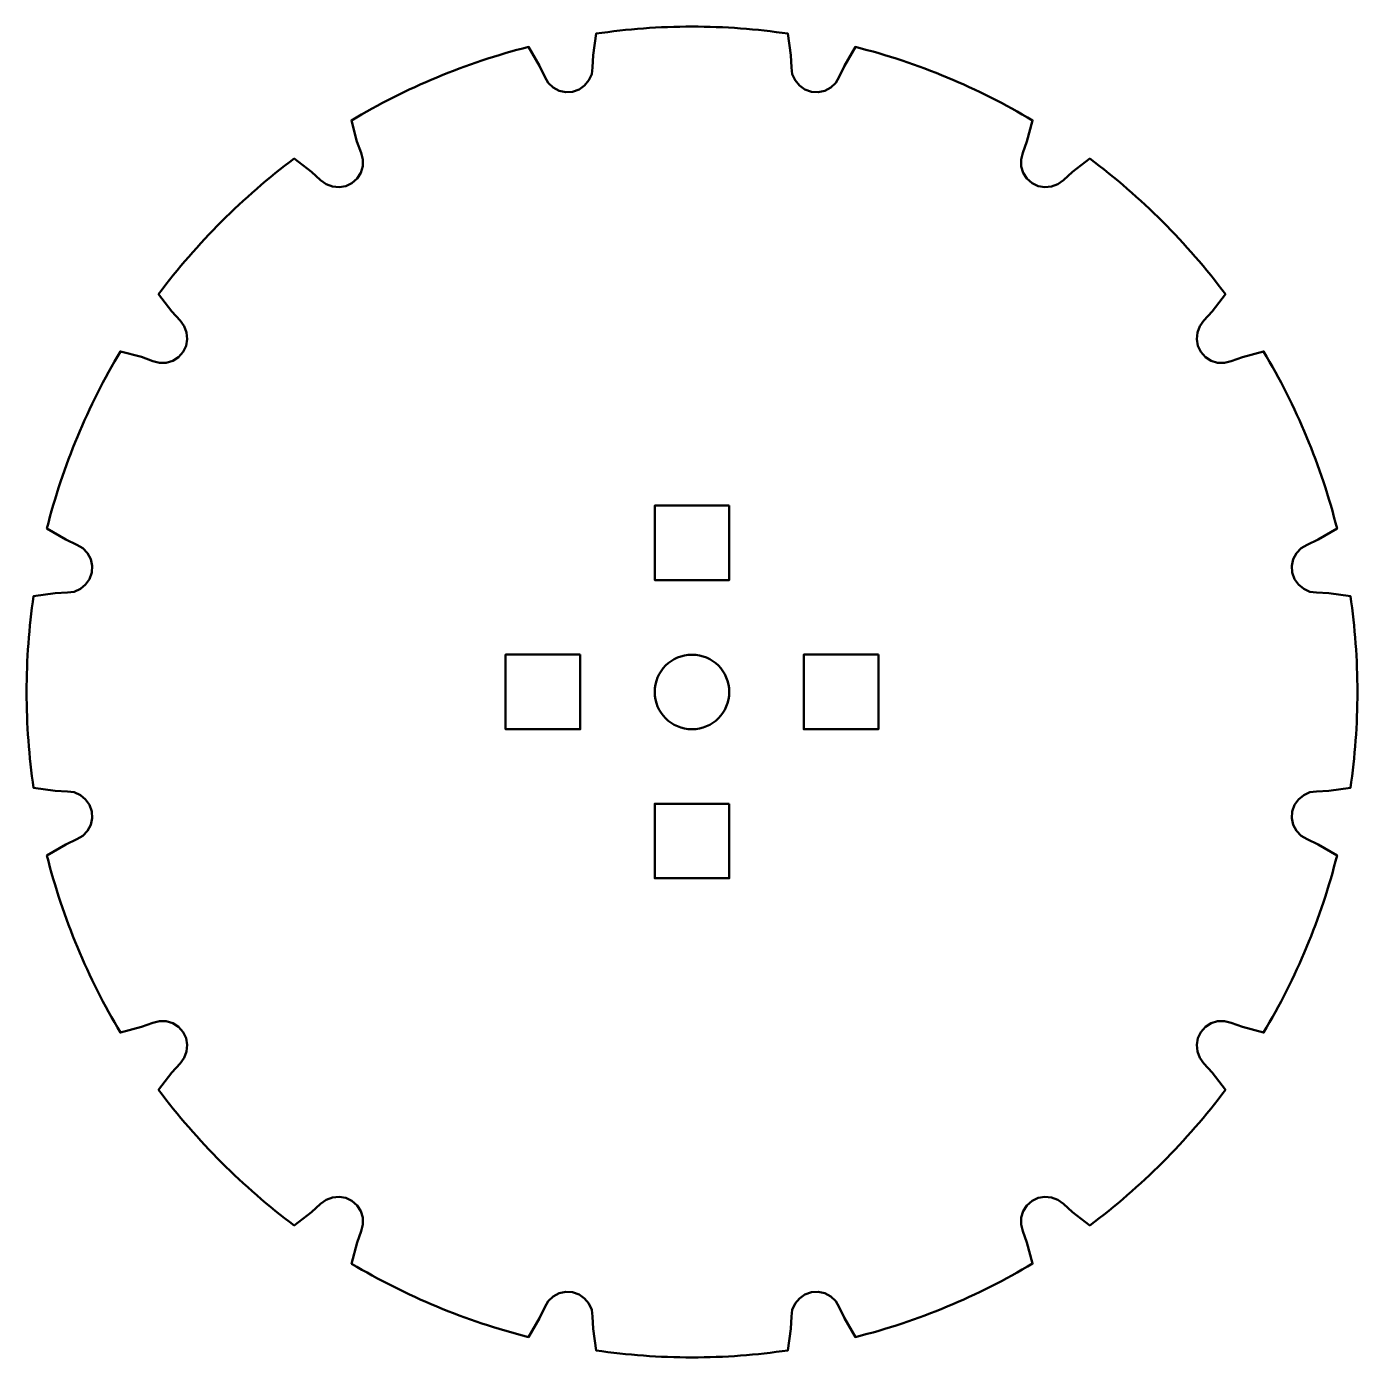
# Model space of a CAD drawing. Header units: inches. Extents: x 1117 to 1992, y -2324 to -585.
# Drawn here: x 1564 to 1617.5, y -950.3 to -896.8 of the extents above; entities that cross this region are included whole.
import ezdxf

# ---------------------------------------------------------------- set-up
doc = ezdxf.new("R2010")
doc.units = ezdxf.units.IN
doc.header["$MEASUREMENT"] = 0
doc.layers.add('Layer 1', color=7, linetype='Continuous')

msp = doc.modelspace()

# ---------------------------------------------------------------- linework, layer by layer
at = {"layer": 'Layer 1', "color": 98, "lineweight": 50, "true_color": 0x010202}
for points in [[(1592.247, -916.063), (1592.247, -919.064), (1589.248, -919.064), (1589.248, -916.063), (1592.247, -916.063)], [(1586.248, -922.063), (1586.248, -925.063), (1583.248, -925.063), (1583.248, -922.063), (1586.248, -922.063)], [(1598.248, -922.063), (1598.248, -925.063), (1595.247, -925.063), (1595.247, -922.063), (1598.248, -922.063)], [(1592.247, -928.063), (1592.247, -931.063), (1589.248, -931.063), (1589.248, -928.063), (1592.247, -928.063)]]:
    msp.add_lwpolyline(points, dxfattribs=at)
for points, knots in [([(1585.942, -899.411), (1585.942, -899.411), (1585.67, -899.428), (1585.67, -899.428), (1585.67, -899.428), (1585.402, -899.369), (1585.402, -899.369), (1585.402, -899.369), (1585.161, -899.24), (1585.161, -899.24), (1585.161, -899.24), (1584.962, -899.05), (1584.962, -899.05), (1584.962, -899.05), (1584.824, -898.813), (1584.824, -898.813), (1584.824, -898.813), (1584.613, -898.368), (1584.613, -898.368), (1584.613, -898.368), (1584.173, -897.607), (1584.173, -897.607), (1581.631, -898.248), (1579.235, -899.255), (1577.04, -900.566), (1577.04, -900.566), (1577.266, -901.411), (1577.266, -901.411), (1577.266, -901.411), (1577.432, -901.875), (1577.432, -901.875), (1577.432, -901.875), (1577.503, -902.14), (1577.503, -902.14), (1577.503, -902.14), (1577.496, -902.413), (1577.496, -902.413), (1577.496, -902.413), (1577.417, -902.675), (1577.417, -902.675), (1577.417, -902.675), (1577.269, -902.906), (1577.269, -902.906), (1577.269, -902.906), (1577.064, -903.088), (1577.064, -903.088), (1577.064, -903.088), (1576.818, -903.208), (1576.818, -903.208), (1576.818, -903.208), (1576.548, -903.256), (1576.548, -903.256), (1576.548, -903.256), (1576.275, -903.23), (1576.275, -903.23), (1576.275, -903.23), (1576.02, -903.13), (1576.02, -903.13), (1576.02, -903.13), (1575.801, -902.965), (1575.801, -902.965), (1575.801, -902.965), (1575.436, -902.634), (1575.436, -902.634), (1575.436, -902.634), (1574.741, -902.1), (1574.741, -902.1), (1572.669, -903.648), (1570.828, -905.488), (1569.281, -907.56), (1569.281, -907.56), (1569.815, -908.256), (1569.815, -908.256), (1569.815, -908.256), (1570.145, -908.621), (1570.145, -908.621), (1570.145, -908.621), (1570.311, -908.84), (1570.311, -908.84), (1570.311, -908.84), (1570.411, -909.095), (1570.411, -909.095), (1570.411, -909.095), (1570.437, -909.368), (1570.437, -909.368), (1570.437, -909.368), (1570.389, -909.638), (1570.389, -909.638), (1570.389, -909.638), (1570.269, -909.883), (1570.269, -909.883), (1570.269, -909.883), (1570.087, -910.088), (1570.087, -910.088), (1570.087, -910.088), (1569.856, -910.237), (1569.856, -910.237), (1569.856, -910.237), (1569.594, -910.316), (1569.594, -910.316), (1569.594, -910.316), (1569.321, -910.322), (1569.321, -910.322), (1569.321, -910.322), (1569.055, -910.252), (1569.055, -910.252), (1569.055, -910.252), (1568.592, -910.086), (1568.592, -910.086), (1568.592, -910.086), (1567.747, -909.86), (1567.747, -909.86), (1566.436, -912.055), (1565.43, -914.451), (1564.788, -916.993), (1564.788, -916.993), (1565.549, -917.433), (1565.549, -917.433), (1565.549, -917.433), (1565.994, -917.644), (1565.994, -917.644), (1565.994, -917.644), (1566.231, -917.782), (1566.231, -917.782), (1566.231, -917.782), (1566.421, -917.98), (1566.421, -917.98), (1566.421, -917.98), (1566.55, -918.222), (1566.55, -918.222), (1566.55, -918.222), (1566.609, -918.49), (1566.609, -918.49), (1566.609, -918.49), (1566.592, -918.763), (1566.592, -918.763), (1566.592, -918.763), (1566.503, -919.021), (1566.503, -919.021), (1566.503, -919.021), (1566.346, -919.246), (1566.346, -919.246), (1566.346, -919.246), (1566.134, -919.42), (1566.134, -919.42), (1566.134, -919.42), (1565.883, -919.53), (1565.883, -919.53), (1565.883, -919.53), (1565.612, -919.567), (1565.612, -919.567), (1565.612, -919.567), (1565.119, -919.592), (1565.119, -919.592), (1565.119, -919.592), (1564.253, -919.705), (1564.253, -919.705), (1564.07, -920.967), (1563.972, -922.256), (1563.972, -923.567), (1563.972, -924.879), (1564.07, -926.167), (1564.253, -927.428), (1564.253, -927.428), (1565.119, -927.542), (1565.119, -927.542), (1565.119, -927.542), (1565.612, -927.565), (1565.612, -927.565), (1565.612, -927.565), (1565.883, -927.603), (1565.883, -927.603), (1565.883, -927.603), (1566.134, -927.714), (1566.134, -927.714), (1566.134, -927.714), (1566.346, -927.887), (1566.346, -927.887), (1566.346, -927.887), (1566.503, -928.112), (1566.503, -928.112), (1566.503, -928.112), (1566.592, -928.37), (1566.592, -928.37), (1566.592, -928.37), (1566.609, -928.644), (1566.609, -928.644), (1566.609, -928.644), (1566.55, -928.912), (1566.55, -928.912), (1566.55, -928.912), (1566.421, -929.153), (1566.421, -929.153), (1566.421, -929.153), (1566.231, -929.352), (1566.231, -929.352), (1566.231, -929.352), (1565.994, -929.49), (1565.994, -929.49), (1565.994, -929.49), (1565.549, -929.701), (1565.549, -929.701), (1565.549, -929.701), (1564.788, -930.141), (1564.788, -930.141), (1565.429, -932.683), (1566.436, -935.08), (1567.746, -937.273), (1567.746, -937.273), (1568.592, -937.047), (1568.592, -937.047), (1568.592, -937.047), (1569.055, -936.881), (1569.055, -936.881), (1569.055, -936.881), (1569.321, -936.812), (1569.321, -936.812), (1569.321, -936.812), (1569.594, -936.817), (1569.594, -936.817), (1569.594, -936.817), (1569.856, -936.897), (1569.856, -936.897), (1569.856, -936.897), (1570.087, -937.045), (1570.087, -937.045), (1570.087, -937.045), (1570.269, -937.25), (1570.269, -937.25), (1570.269, -937.25), (1570.389, -937.496), (1570.389, -937.496), (1570.389, -937.496), (1570.437, -937.766), (1570.437, -937.766), (1570.437, -937.766), (1570.411, -938.039), (1570.411, -938.039), (1570.411, -938.039), (1570.311, -938.294), (1570.311, -938.294), (1570.311, -938.294), (1570.145, -938.512), (1570.145, -938.512), (1570.145, -938.512), (1569.815, -938.878), (1569.815, -938.878), (1569.815, -938.878), (1569.281, -939.573), (1569.281, -939.573), (1570.828, -941.646), (1572.669, -943.486), (1574.741, -945.034), (1574.741, -945.034), (1575.436, -944.5), (1575.436, -944.5), (1575.436, -944.5), (1575.801, -944.169), (1575.801, -944.169), (1575.801, -944.169), (1576.02, -944.004), (1576.02, -944.004), (1576.02, -944.004), (1576.276, -943.904), (1576.276, -943.904), (1576.276, -943.904), (1576.548, -943.877), (1576.548, -943.877), (1576.548, -943.877), (1576.818, -943.925), (1576.818, -943.925), (1576.818, -943.925), (1577.064, -944.045), (1577.064, -944.045), (1577.064, -944.045), (1577.269, -944.228), (1577.269, -944.228), (1577.269, -944.228), (1577.417, -944.458), (1577.417, -944.458), (1577.417, -944.458), (1577.496, -944.72), (1577.496, -944.72), (1577.496, -944.72), (1577.503, -944.994), (1577.503, -944.994), (1577.503, -944.994), (1577.433, -945.259), (1577.433, -945.259), (1577.433, -945.259), (1577.267, -945.722), (1577.267, -945.722), (1577.267, -945.722), (1577.051, -946.573), (1577.051, -946.573), (1579.239, -947.879), (1581.629, -948.883), (1584.163, -949.524), (1584.163, -949.524), (1584.613, -948.766), (1584.613, -948.766), (1584.613, -948.766), (1584.825, -948.319), (1584.825, -948.319), (1584.825, -948.319), (1584.963, -948.083), (1584.963, -948.083), (1584.963, -948.083), (1585.161, -947.893), (1585.161, -947.893), (1585.161, -947.893), (1585.402, -947.764), (1585.402, -947.764), (1585.402, -947.764), (1585.67, -947.705), (1585.67, -947.705), (1585.67, -947.705), (1585.943, -947.722), (1585.943, -947.722), (1585.943, -947.722), (1586.202, -947.812), (1586.202, -947.812), (1586.202, -947.812), (1586.427, -947.968), (1586.427, -947.968), (1586.427, -947.968), (1586.601, -948.181), (1586.601, -948.181), (1586.601, -948.181), (1586.711, -948.432), (1586.711, -948.432), (1586.711, -948.432), (1586.748, -948.703), (1586.748, -948.703), (1586.748, -948.703), (1586.773, -949.196), (1586.773, -949.196), (1586.773, -949.196), (1586.886, -950.062), (1586.886, -950.062), (1588.147, -950.244), (1589.436, -950.343), (1590.747, -950.343), (1592.059, -950.343), (1593.347, -950.244), (1594.609, -950.061), (1594.609, -950.061), (1594.723, -949.196), (1594.723, -949.196), (1594.723, -949.196), (1594.746, -948.703), (1594.746, -948.703), (1594.746, -948.703), (1594.784, -948.432), (1594.784, -948.432), (1594.784, -948.432), (1594.895, -948.181), (1594.895, -948.181), (1594.895, -948.181), (1595.069, -947.968), (1595.069, -947.968), (1595.069, -947.968), (1595.292, -947.812), (1595.292, -947.812), (1595.292, -947.812), (1595.551, -947.722), (1595.551, -947.722), (1595.551, -947.722), (1595.825, -947.705), (1595.825, -947.705), (1595.825, -947.705), (1596.093, -947.764), (1596.093, -947.764), (1596.093, -947.764), (1596.334, -947.893), (1596.334, -947.893), (1596.334, -947.893), (1596.533, -948.083), (1596.533, -948.083), (1596.533, -948.083), (1596.671, -948.319), (1596.671, -948.319), (1596.671, -948.319), (1596.882, -948.766), (1596.882, -948.766), (1596.882, -948.766), (1597.322, -949.526), (1597.322, -949.526), (1599.864, -948.885), (1602.26, -947.878), (1604.454, -946.568), (1604.454, -946.568), (1604.228, -945.722), (1604.228, -945.722), (1604.228, -945.722), (1604.061, -945.258), (1604.061, -945.258), (1604.061, -945.258), (1603.993, -944.993), (1603.993, -944.993), (1603.993, -944.993), (1603.998, -944.719), (1603.998, -944.719), (1603.998, -944.719), (1604.078, -944.458), (1604.078, -944.458), (1604.078, -944.458), (1604.226, -944.227), (1604.226, -944.227), (1604.226, -944.227), (1604.431, -944.045), (1604.431, -944.045), (1604.431, -944.045), (1604.677, -943.924), (1604.677, -943.924), (1604.677, -943.924), (1604.947, -943.877), (1604.947, -943.877), (1604.947, -943.877), (1605.22, -943.904), (1605.22, -943.904), (1605.22, -943.904), (1605.474, -944.003), (1605.474, -944.003), (1605.474, -944.003), (1605.693, -944.169), (1605.693, -944.169), (1605.693, -944.169), (1606.058, -944.499), (1606.058, -944.499), (1606.058, -944.499), (1606.753, -945.033), (1606.753, -945.033), (1608.825, -943.485), (1610.666, -941.645), (1612.214, -939.573), (1612.214, -939.573), (1611.681, -938.878), (1611.681, -938.878), (1611.681, -938.878), (1611.35, -938.512), (1611.35, -938.512), (1611.35, -938.512), (1611.185, -938.294), (1611.185, -938.294), (1611.185, -938.294), (1611.085, -938.039), (1611.085, -938.039), (1611.085, -938.039), (1611.058, -937.766), (1611.058, -937.766), (1611.058, -937.766), (1611.106, -937.496), (1611.106, -937.496), (1611.106, -937.496), (1611.226, -937.25), (1611.226, -937.25), (1611.226, -937.25), (1611.408, -937.045), (1611.408, -937.045), (1611.408, -937.045), (1611.639, -936.897), (1611.639, -936.897), (1611.639, -936.897), (1611.901, -936.817), (1611.901, -936.817), (1611.901, -936.817), (1612.174, -936.812), (1612.174, -936.812), (1612.174, -936.812), (1612.439, -936.881), (1612.439, -936.881), (1612.439, -936.881), (1612.903, -937.047), (1612.903, -937.047), (1612.903, -937.047), (1613.748, -937.273), (1613.748, -937.273), (1615.059, -935.079), (1616.065, -932.683), (1616.707, -930.14), (1616.707, -930.14), (1615.946, -929.701), (1615.946, -929.701), (1615.946, -929.701), (1615.5, -929.49), (1615.5, -929.49), (1615.5, -929.49), (1615.264, -929.352), (1615.264, -929.352), (1615.264, -929.352), (1615.075, -929.153), (1615.075, -929.153), (1615.075, -929.153), (1614.946, -928.912), (1614.946, -928.912), (1614.946, -928.912), (1614.887, -928.644), (1614.887, -928.644), (1614.887, -928.644), (1614.903, -928.37), (1614.903, -928.37), (1614.903, -928.37), (1614.993, -928.112), (1614.993, -928.112), (1614.993, -928.112), (1615.15, -927.887), (1615.15, -927.887), (1615.15, -927.887), (1615.362, -927.714), (1615.362, -927.714), (1615.362, -927.714), (1615.613, -927.604), (1615.613, -927.604), (1615.613, -927.604), (1615.884, -927.566), (1615.884, -927.566), (1615.884, -927.566), (1616.377, -927.542), (1616.377, -927.542), (1616.377, -927.542), (1617.243, -927.429), (1617.243, -927.429), (1617.424, -926.167), (1617.524, -924.879), (1617.524, -923.567), (1617.524, -922.256), (1617.424, -920.967), (1617.243, -919.706), (1617.243, -919.706), (1616.377, -919.593), (1616.377, -919.593), (1616.377, -919.593), (1615.884, -919.568), (1615.884, -919.568), (1615.884, -919.568), (1615.613, -919.531), (1615.613, -919.531), (1615.613, -919.531), (1615.362, -919.421), (1615.362, -919.421), (1615.362, -919.421), (1615.15, -919.247), (1615.15, -919.247), (1615.15, -919.247), (1614.993, -919.022), (1614.993, -919.022), (1614.993, -919.022), (1614.903, -918.763), (1614.903, -918.763), (1614.903, -918.763), (1614.887, -918.49), (1614.887, -918.49), (1614.887, -918.49), (1614.946, -918.222), (1614.946, -918.222), (1614.946, -918.222), (1615.075, -917.981), (1615.075, -917.981), (1615.075, -917.981), (1615.264, -917.783), (1615.264, -917.783), (1615.264, -917.783), (1615.5, -917.644), (1615.5, -917.644), (1615.5, -917.644), (1615.946, -917.433), (1615.946, -917.433), (1615.946, -917.433), (1616.707, -916.994), (1616.707, -916.994), (1616.066, -914.452), (1615.059, -912.055), (1613.748, -909.861), (1613.748, -909.861), (1612.903, -910.087), (1612.903, -910.087), (1612.903, -910.087), (1612.439, -910.253), (1612.439, -910.253), (1612.439, -910.253), (1612.174, -910.322), (1612.174, -910.322), (1612.174, -910.322), (1611.901, -910.317), (1611.901, -910.317), (1611.901, -910.317), (1611.639, -910.237), (1611.639, -910.237), (1611.639, -910.237), (1611.408, -910.089), (1611.408, -910.089), (1611.408, -910.089), (1611.226, -909.884), (1611.226, -909.884), (1611.226, -909.884), (1611.106, -909.638), (1611.106, -909.638), (1611.106, -909.638), (1611.058, -909.368), (1611.058, -909.368), (1611.058, -909.368), (1611.085, -909.096), (1611.085, -909.096), (1611.085, -909.096), (1611.185, -908.84), (1611.185, -908.84), (1611.185, -908.84), (1611.35, -908.621), (1611.35, -908.621), (1611.35, -908.621), (1611.681, -908.256), (1611.681, -908.256), (1611.681, -908.256), (1612.214, -907.562), (1612.214, -907.562), (1610.666, -905.49), (1608.825, -903.649), (1606.753, -902.102), (1606.753, -902.102), (1606.058, -902.635), (1606.058, -902.635), (1606.058, -902.635), (1605.693, -902.965), (1605.693, -902.965), (1605.693, -902.965), (1605.474, -903.131), (1605.474, -903.131), (1605.474, -903.131), (1605.22, -903.23), (1605.22, -903.23), (1605.22, -903.23), (1604.947, -903.257), (1604.947, -903.257), (1604.947, -903.257), (1604.677, -903.209), (1604.677, -903.209), (1604.677, -903.209), (1604.431, -903.089), (1604.431, -903.089), (1604.431, -903.089), (1604.226, -902.906), (1604.226, -902.906), (1604.226, -902.906), (1604.078, -902.676), (1604.078, -902.676), (1604.078, -902.676), (1603.998, -902.414), (1603.998, -902.414), (1603.998, -902.414), (1603.993, -902.14), (1603.993, -902.14), (1603.993, -902.14), (1604.061, -901.875), (1604.061, -901.875), (1604.061, -901.875), (1604.228, -901.412), (1604.228, -901.412), (1604.228, -901.412), (1604.454, -900.567), (1604.454, -900.567), (1602.26, -899.256), (1599.863, -898.25), (1597.322, -897.608), (1597.322, -897.608), (1596.882, -898.368), (1596.882, -898.368), (1596.882, -898.368), (1596.671, -898.813), (1596.671, -898.813), (1596.671, -898.813), (1596.533, -899.05), (1596.533, -899.05), (1596.533, -899.05), (1596.335, -899.24), (1596.335, -899.24), (1596.335, -899.24), (1596.093, -899.369), (1596.093, -899.369), (1596.093, -899.369), (1595.825, -899.428), (1595.825, -899.428), (1595.825, -899.428), (1595.552, -899.411), (1595.552, -899.411), (1595.552, -899.411), (1595.293, -899.322), (1595.293, -899.322), (1595.293, -899.322), (1595.069, -899.165), (1595.069, -899.165), (1595.069, -899.165), (1594.895, -898.953), (1594.895, -898.953), (1594.895, -898.953), (1594.785, -898.702), (1594.785, -898.702), (1594.785, -898.702), (1594.747, -898.431), (1594.747, -898.431), (1594.747, -898.431), (1594.723, -897.938), (1594.723, -897.938), (1594.723, -897.938), (1594.609, -897.073), (1594.609, -897.073), (1593.348, -896.89), (1592.059, -896.791), (1590.747, -896.791), (1589.436, -896.791), (1588.147, -896.89), (1586.887, -897.073), (1586.887, -897.073), (1586.773, -897.938), (1586.773, -897.938), (1586.773, -897.938), (1586.748, -898.431), (1586.748, -898.431), (1586.748, -898.431), (1586.712, -898.702), (1586.712, -898.702), (1586.712, -898.702), (1586.601, -898.953), (1586.601, -898.953), (1586.601, -898.953), (1586.428, -899.165), (1586.428, -899.165), (1586.428, -899.165), (1586.202, -899.322), (1586.202, -899.322), (1586.202, -899.322), (1585.942, -899.411), (1585.942, -899.411)], [0, 0, 0, 0, 1, 1, 1, 2, 2, 2, 3, 3, 3, 4, 4, 4, 5, 5, 5, 6, 6, 6, 7, 7, 7, 8, 8, 8, 9, 9, 9, 10, 10, 10, 11, 11, 11, 12, 12, 12, 13, 13, 13, 14, 14, 14, 15, 15, 15, 16, 16, 16, 17, 17, 17, 18, 18, 18, 19, 19, 19, 20, 20, 20, 21, 21, 21, 22, 22, 22, 23, 23, 23, 24, 24, 24, 25, 25, 25, 26, 26, 26, 27, 27, 27, 28, 28, 28, 29, 29, 29, 30, 30, 30, 31, 31, 31, 32, 32, 32, 33, 33, 33, 34, 34, 34, 35, 35, 35, 36, 36, 36, 37, 37, 37, 38, 38, 38, 39, 39, 39, 40, 40, 40, 41, 41, 41, 42, 42, 42, 43, 43, 43, 44, 44, 44, 45, 45, 45, 46, 46, 46, 47, 47, 47, 48, 48, 48, 49, 49, 49, 50, 50, 50, 51, 51, 51, 52, 52, 52, 53, 53, 53, 54, 54, 54, 55, 55, 55, 56, 56, 56, 57, 57, 57, 58, 58, 58, 59, 59, 59, 60, 60, 60, 61, 61, 61, 62, 62, 62, 63, 63, 63, 64, 64, 64, 65, 65, 65, 66, 66, 66, 67, 67, 67, 68, 68, 68, 69, 69, 69, 70, 70, 70, 71, 71, 71, 72, 72, 72, 73, 73, 73, 74, 74, 74, 75, 75, 75, 76, 76, 76, 77, 77, 77, 78, 78, 78, 79, 79, 79, 80, 80, 80, 81, 81, 81, 82, 82, 82, 83, 83, 83, 84, 84, 84, 85, 85, 85, 86, 86, 86, 87, 87, 87, 88, 88, 88, 89, 89, 89, 90, 90, 90, 91, 91, 91, 92, 92, 92, 93, 93, 93, 94, 94, 94, 95, 95, 95, 96, 96, 96, 97, 97, 97, 98, 98, 98, 99, 99, 99, 100, 100, 100, 101, 101, 101, 102, 102, 102, 103, 103, 103, 104, 104, 104, 105, 105, 105, 106, 106, 106, 107, 107, 107, 108, 108, 108, 109, 109, 109, 110, 110, 110, 111, 111, 111, 112, 112, 112, 113, 113, 113, 114, 114, 114, 115, 115, 115, 116, 116, 116, 117, 117, 117, 118, 118, 118, 119, 119, 119, 120, 120, 120, 121, 121, 121, 122, 122, 122, 123, 123, 123, 124, 124, 124, 125, 125, 125, 126, 126, 126, 127, 127, 127, 128, 128, 128, 129, 129, 129, 130, 130, 130, 131, 131, 131, 132, 132, 132, 133, 133, 133, 134, 134, 134, 135, 135, 135, 136, 136, 136, 137, 137, 137, 138, 138, 138, 139, 139, 139, 140, 140, 140, 141, 141, 141, 142, 142, 142, 143, 143, 143, 144, 144, 144, 145, 145, 145, 146, 146, 146, 147, 147, 147, 148, 148, 148, 149, 149, 149, 150, 150, 150, 151, 151, 151, 152, 152, 152, 153, 153, 153, 154, 154, 154, 155, 155, 155, 156, 156, 156, 157, 157, 157, 158, 158, 158, 159, 159, 159, 160, 160, 160, 161, 161, 161, 162, 162, 162, 163, 163, 163, 164, 164, 164, 165, 165, 165, 166, 166, 166, 167, 167, 167, 168, 168, 168, 169, 169, 169, 170, 170, 170, 171, 171, 171, 172, 172, 172, 173, 173, 173, 174, 174, 174, 175, 175, 175, 176, 176, 176, 177, 177, 177, 178, 178, 178, 179, 179, 179, 180, 180, 180, 181, 181, 181, 182, 182, 182, 183, 183, 183, 184, 184, 184, 185, 185, 185, 186, 186, 186, 187, 187, 187, 188, 188, 188, 189, 189, 189, 190, 190, 190, 191, 191, 191, 192, 192, 192, 193, 193, 193, 194, 194, 194, 195, 195, 195, 196, 196, 196, 197, 197, 197, 198, 198, 198, 199, 199, 199, 200, 200, 200, 201, 201, 201, 202, 202, 202, 203, 203, 203, 204, 204, 204, 205, 205, 205, 206, 206, 206, 207, 207, 207, 208, 208, 208, 209, 209, 209, 210, 210, 210, 211, 211, 211, 212, 212, 212, 213, 213, 213, 214, 214, 214, 215, 215, 215, 216, 216, 216, 217, 217, 217, 218, 218, 218, 219, 219, 219, 220, 220, 220, 221, 221, 221, 222, 222, 222, 223, 223, 223, 224, 224, 224, 225, 225, 225, 226, 226, 226, 227, 227, 227, 228, 228, 228, 229, 229, 229, 230, 230, 230, 231, 231, 231, 232, 232, 232, 233, 233, 233, 234, 234, 234, 235, 235, 235, 236, 236, 236, 237, 237, 237, 238, 238, 238, 239, 239, 239, 240, 240, 240, 241, 241, 241, 242, 242, 242, 243, 243, 243, 244, 244, 244, 244]), ([(1589.248, -923.565), (1589.248, -922.736), (1589.919, -922.065), (1590.748, -922.065), (1591.576, -922.065), (1592.247, -922.736), (1592.247, -923.565), (1592.247, -924.394), (1591.576, -925.065), (1590.748, -925.065), (1589.919, -925.065), (1589.248, -924.394), (1589.248, -923.565)], [0, 0, 0, 0, 1, 1, 1, 2, 2, 2, 3, 3, 3, 4, 4, 4, 4])]:
    msp.add_open_spline(points, degree=3, knots=knots, dxfattribs=at)

doc.saveas('drawing.dxf')
